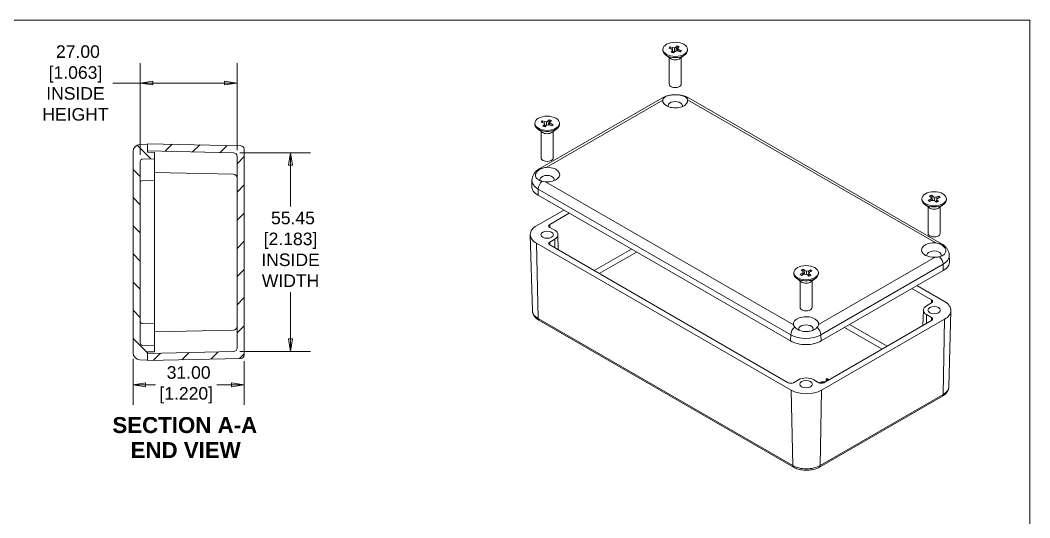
# Model space of a CAD drawing. Header units: millimetres. Extents: x 16 to 472, y 17 to 362.
# Drawn here: x 190.5 to 472.1, y 223 to 361.8 of the extents above; entities that cross this region are included whole.
import ezdxf

# ---------------------------------------------------------------- set-up
doc = ezdxf.new("R2010")
doc.units = ezdxf.units.MM
doc.header["$LTSCALE"] = 1.75
for name, color, linetype, lineweight in [('Dimension (ANSI)', 7, 'Continuous', 9), ('Hatch (ANSI)', 7, 'Continuous', 9), ('Sketch Geometry (ANSI)', 7, 'Continuous', 9), ('Symbol (ANSI)', 7, 'Continuous', 9), ('Visible (ANSI)', 7, 'Continuous', 9), ('Visible Narrow (ANSI)', 7, 'Continuous', 9)]:
    doc.layers.add(name, color=color, linetype=linetype, lineweight=lineweight)
doc.styles.add('Label Text (ANSI)', font='arialbd.ttf')
doc.styles.add('Note Text (ANSI)', font='arial.ttf')
doc.styles.add('Text Style20', font='arial.ttf')
doc.dimstyles.new('Default - mm (ANSI)', dxfattribs={"dimscale": 1.75, "dimtxt": 2, "dimasz": 2, "dimexe": 3.175, "dimexo": 1, "dimgap": 0.8, "dimtad": 0, "dimtih": 1, "dimtoh": 1, "dimrnd": 1e-08, "dimzin": 4, "dimdsep": 46, "dimtxsty": 'Note Text (ANSI)', "dimblk": 'Filled-1', "dimcen": 0.09, "dimdle": 10, "dimclrd": 256, "dimclre": 256, "dimclrt": 256, "dimadec": 1, "dimazin": 0, "dimtfac": 1.524, "dimtofl": 0, "dimtmove": 0, "dimatfit": 3, "dimfxl": 0, "dimtolj": 1, "dimtzin": 0, "dimlwd": -1, "dimlwe": -1, "dimarcsym": 0})

# ---------------------------------------------------------------- blocks, each defined once
blk = doc.blocks.new('Title Blocks HAMMOND')
at = {"layer": 'Sketch Geometry (ANSI)'}
for p, q in [((270, 206.73), (9.35, 206.73)), ((270, 36.2), (270, 206.73))]:
    blk.add_line(p, q, dxfattribs=at)
at = {"layer": 'Symbol (ANSI)', "style": 'Text Style20'}
blk.add_attdef('<TITLE>_001', (231.71, 16.35), '', height=5, dxfattribs=at)
blk = doc.blocks.new('Filled-1')
at = {"color": 0}
for p, q in [((0, 0), (-1, 0.15)), ((-1, 0.15), (-1, -0.15)), ((-1, 0), (0, 0)), ((-1, -0.15), (0, 0))]:
    blk.add_line(p, q, dxfattribs=at)
at = {"color": 0, "flags": 128}
blk.add_lwpolyline([(-1, -0.15), (0, 0), (-1, 0.15), (-1, -0.15)], dxfattribs=at)
at = {"color": 0}
blk.add_solid([(-1, -0.15), (0, 0), (-1, 0.15), (-1, -0.15)], dxfattribs=at)
blk = doc.blocks.new('*D16')
at = {"layer": 'Defpoints', "color": 0, "transparency": 16777216}
for p in [(222, 269.06), (253, 268.41), (253, 260.08)]:
    blk.add_point(p, dxfattribs=at)
at = {"layer": 'Dimension (ANSI)', "transparency": 16777216}
for p, q in [((222, 267.31), (222, 254.53)), ((253, 266.66), (253, 254.53)), ((225.5, 260.08), (228.28, 260.08)), ((249.5, 260.08), (245.38, 260.08))]:
    blk.add_line(p, q, dxfattribs=at)
at = {"layer": 'Dimension (ANSI)', "transparency": 16777216, "xscale": 3.5, "yscale": 3.5, "zscale": 3.5, "rotation": 180}
blk.add_blockref('Filled-1', (222, 260.08), dxfattribs=at)
at = {"layer": 'Dimension (ANSI)', "transparency": 16777216, "xscale": 3.5, "yscale": 3.5, "zscale": 3.5}
blk.add_blockref('Filled-1', (253, 260.08), dxfattribs=at)
at = {"layer": 'Dimension (ANSI)', "transparency": 16777216, "insert": (236.83, 260.08), "char_height": 3.5, "attachment_point": 5, "style": 'Note Text (ANSI)'}
blk.add_mtext('\\A1; 31.00\\P[1.220]', dxfattribs=at)
blk = doc.blocks.new('*D17')
at = {"layer": 'Defpoints', "color": 0, "transparency": 16777216}
for p in [(250.02, 324.81), (250.02, 269.36), (265.92, 269.36)]:
    blk.add_point(p, dxfattribs=at)
at = {"layer": 'Dimension (ANSI)', "transparency": 16777216}
for p, q in [((251.77, 324.81), (271.47, 324.81)), ((265.92, 321.31), (265.92, 309.8)), ((265.92, 272.86), (265.92, 285.93)), ((251.77, 269.36), (271.47, 269.36))]:
    blk.add_line(p, q, dxfattribs=at)
at = {"layer": 'Dimension (ANSI)', "transparency": 16777216, "xscale": 3.5, "yscale": 3.5, "zscale": 3.5}
for p, rotation in [((265.92, 324.81), 90), ((265.92, 269.36), 270)]:
    blk.add_blockref('Filled-1', p, dxfattribs=dict(at, rotation=rotation))
at = {"layer": 'Dimension (ANSI)', "transparency": 16777216, "insert": (265.92, 297.87), "char_height": 3.5, "attachment_point": 5, "style": 'Note Text (ANSI)'}
blk.add_mtext('\\A1; 55.45\\P[2.183]{\\PINSIDE \\PWIDTH}', dxfattribs=at)
blk = doc.blocks.new('*D18')
at = {"layer": 'Defpoints', "color": 0, "transparency": 16777216}
for p in [(251, 344.26), (251, 323.81), (224, 322.5)]:
    blk.add_point(p, dxfattribs=at)
at = {"layer": 'Dimension (ANSI)', "transparency": 16777216}
for p, q in [((224, 324.25), (224, 349.82)), ((251, 325.56), (251, 349.82)), ((224, 344.26), (216.34, 344.26)), ((247.5, 344.26), (227.5, 344.26))]:
    blk.add_line(p, q, dxfattribs=at)
at = {"layer": 'Dimension (ANSI)', "transparency": 16777216, "xscale": 3.5, "yscale": 3.5, "zscale": 3.5, "rotation": 180}
blk.add_blockref('Filled-1', (224, 344.26), dxfattribs=at)
at = {"layer": 'Dimension (ANSI)', "transparency": 16777216, "xscale": 3.5, "yscale": 3.5, "zscale": 3.5}
blk.add_blockref('Filled-1', (251, 344.26), dxfattribs=at)
at = {"layer": 'Dimension (ANSI)', "transparency": 16777216, "insert": (205.95, 344.26), "char_height": 3.5, "attachment_point": 5, "style": 'Note Text (ANSI)'}
blk.add_mtext('\\A1; 27.00\\P[1.063]{\\PINSIDE\\PHEIGHT}', dxfattribs=at)

msp = doc.modelspace()

# ---------------------------------------------------------------- hatches: boundary and pattern name
at = {"layer": 'Hatch (ANSI)'}
h = msp.add_hatch(dxfattribs=at)
h.set_pattern_fill('ANSI31', color=256, scale=44.45, angle=90.00021, style=0)
h.set_pattern_definition([(135.0002, (0, 0), (-3.92885, -3.92888), [])])
edge = h.paths.add_edge_path()
edge.add_ellipse((224.0031, 269.059), major_axis=(-2, 0), ratio=1, start_angle=0, end_angle=88)
edge.add_line((223.9333, 267.0602), (226.0031, 266.9879))
edge.add_line((226.0031, 266.9879), (226.0031, 268.8379))
edge.add_line((226.0031, 268.8379), (226.0031, 269.2379))
edge.add_line((226.0031, 269.2379), (228.0031, 269.3078))
edge.add_line((228.0031, 269.3078), (228.0031, 271.0578))
edge.add_line((228.0031, 271.0578), (224.4857, 271.1806))
edge.add_ellipse((224.5031, 271.6803), major_axis=(-0.0174, -0.4997), ratio=1, start_angle=272, end_angle=360, ccw=False)
edge.add_line((224.0031, 271.6803), (224.0031, 322.4956))
edge.add_ellipse((224.5031, 322.4956), major_axis=(-0.5, 0), ratio=1, start_angle=272, end_angle=360, ccw=False)
edge.add_line((224.4857, 322.9953), (228.0031, 323.1181))
edge.add_line((228.0031, 323.1181), (228.0031, 324.8681))
edge.add_line((228.0031, 324.8681), (226.0031, 324.9379))
edge.add_line((226.0031, 324.9379), (226.0031, 325.3379))
edge.add_line((226.0031, 325.3379), (226.0031, 327.1879))
edge.add_line((226.0031, 327.1879), (223.9333, 327.1157))
edge.add_ellipse((224.0031, 325.1169), major_axis=(-0.0698, 1.9988), ratio=1, start_angle=0, end_angle=88)
edge.add_line((222.0031, 325.1169), (222.0031, 269.059))
h = msp.add_hatch(dxfattribs=at)
h.set_pattern_fill('ANSI31', color=256, scale=44.45, style=0)
h.set_pattern_definition([(45, (0, 0), (-3.92886, 3.92886), [])])
edge = h.paths.add_edge_path()
edge.add_ellipse((252.0031, 325.7704), major_axis=(1, 0), ratio=1, start_angle=0, end_angle=88.75)
edge.add_line((252.025, 326.7701), (226.0031, 327.3379))
edge.add_line((226.0031, 327.3379), (226.0031, 327.1879))
edge.add_line((226.0031, 327.1879), (226.0031, 325.3379))
edge.add_line((226.0031, 325.3379), (250.025, 324.8138))
edge.add_ellipse((250.0031, 323.814), major_axis=(0.0218, 0.9998), ratio=1, start_angle=271.25, end_angle=360, ccw=False)
edge.add_line((251.0031, 323.814), (251.0031, 270.3619))
edge.add_ellipse((250.0031, 270.3619), major_axis=(1, 0), ratio=1, start_angle=271.25, end_angle=360, ccw=False)
edge.add_line((250.025, 269.3621), (226.0031, 268.8379))
edge.add_line((226.0031, 268.8379), (226.0031, 266.9879))
edge.add_line((226.0031, 266.9879), (226.0031, 266.8379))
edge.add_line((226.0031, 266.8379), (252.025, 267.4057))
edge.add_ellipse((252.0031, 268.4055), major_axis=(0.0218, -0.9998), ratio=1, start_angle=0, end_angle=88.75)
edge.add_line((253.0031, 268.4055), (253.0031, 325.7704))

# ---------------------------------------------------------------- linework, layer by layer
at = {"layer": 'Visible (ANSI)'}
for p, q in [((369.7553, 353.6591), (369.7553, 353.348)), ((371.852, 351.1144), (370.4796, 352.1311)), ((372.0614, 353.7696), (371.4551, 353.9547)), ((371.7875, 354.3177), (372.3938, 354.1326)), ((372.0437, 352.8527), (372.3642, 353.2027)), ((372.4292, 353.5247), (372.0614, 353.7696)), ((372.3938, 354.1326), (372.3611, 353.57)), ((372.3642, 353.2027), (372.4292, 353.5247)), ((372.3642, 353.2027), (372.465, 352.7043)), ((372.3938, 354.1326), (372.9515, 354.0951)), ((372.4292, 353.5247), (372.6304, 352.6683)), ((372.5632, 352.9541), (372.9191, 352.9302)), ((372.9929, 353.0108), (372.6724, 352.6608)), ((372.9515, 354.0951), (373.3758, 354.3074)), ((372.9515, 354.0951), (373.0175, 353.0231)), ((373.4172, 353.2231), (372.9929, 353.0108)), ((373.3758, 354.3074), (373.6963, 354.6575)), ((373.3758, 354.3074), (373.5501, 353.2142)), ((373.9749, 353.1856), (373.4172, 353.2231)), ((373.5759, 353.2124), (373.8036, 353.4611)), ((374.0045, 354.1155), (373.8043, 353.1971)), ((373.9395, 353.7935), (373.8101, 353.1967)), ((374.0045, 354.1155), (373.9395, 353.7935)), ((373.9395, 353.7935), (374.3073, 353.5486)), ((374.5812, 353.0005), (373.9749, 353.1856)), ((374.325, 354.4656), (374.0045, 354.1155)), ((374.3073, 353.5486), (374.2516, 353.1011)), ((374.3073, 353.5486), (374.9136, 353.3635)), ((374.5167, 351.1144), (375.8891, 352.1311)), ((376.6133, 353.6591), (376.6133, 353.348)), ((371.4952, 351.3787), (371.4952, 343.9947)), ((374.8734, 351.3787), (374.8734, 343.9947)), ((335.3943, 320.3947), (369.4769, 340.0723)), ((377.0332, 340.0723), (447.4611, 299.4107)), ((334.0465, 333.0426), (334.0465, 332.7315)), ((336.3622, 333.182), (335.7709, 333.3825)), ((336.1311, 333.7366), (336.7224, 333.536)), ((336.2734, 332.2664), (336.6207, 332.6078)), ((336.7106, 332.9278), (336.3622, 333.182)), ((336.6207, 332.6078), (336.7106, 332.9278)), ((336.6207, 332.6078), (336.7221, 332.0966)), ((336.7224, 333.536), (336.6833, 332.9477)), ((336.7106, 332.9278), (336.9106, 332.082)), ((336.7224, 333.536), (337.2766, 333.4842)), ((336.8457, 332.3566), (337.16, 332.3271)), ((337.234, 332.3998), (336.8867, 332.0584)), ((337.6743, 332.601), (337.234, 332.3998)), ((337.2766, 333.4842), (337.7169, 333.6853)), ((337.2766, 333.4842), (337.3312, 332.4442)), ((338.2285, 332.5491), (337.6743, 332.601)), ((337.7169, 333.6853), (338.0642, 334.0267)), ((337.7169, 333.6853), (337.8858, 332.5812)), ((337.9063, 332.5793), (338.1591, 332.8277)), ((338.2403, 333.1574), (338.1085, 332.5603)), ((338.8198, 332.3486), (338.2285, 332.5491)), ((338.3302, 333.4773), (338.2403, 333.1574)), ((338.2403, 333.1574), (338.5887, 332.9032)), ((338.6775, 333.8188), (338.3302, 333.4773)), ((338.5887, 332.9032), (338.5287, 332.4473)), ((338.5887, 332.9032), (339.18, 332.7026)), ((340.9045, 333.0426), (340.9045, 332.7315)), ((336.1431, 330.4978), (334.7707, 331.5146)), ((335.7864, 330.7621), (335.7864, 323.3782)), ((338.8078, 330.4978), (340.1802, 331.5146)), ((339.1646, 330.7621), (339.1646, 323.3782)), ((226.0031, 327.1879), (223.9333, 327.1157)), ((252.025, 326.7701), (226.0031, 327.3379)), ((226.0031, 327.3379), (226.0031, 325.3379)), ((226.0031, 324.9379), (226.0031, 327.1879)), ((222.0031, 325.1169), (222.0031, 269.059)), ((226.0031, 325.3379), (250.025, 324.8138)), ((228.0031, 324.8681), (226.0031, 324.9379)), ((228.0031, 323.1181), (228.0031, 324.8681)), ((251.0031, 323.814), (251.0031, 270.3619)), ((253.0031, 268.4055), (253.0031, 325.7704)), ((224.0031, 271.6803), (224.0031, 322.4956)), ((224.4857, 322.9953), (228.0031, 323.1181)), ((228.0031, 317.1181), (228.0031, 323.1181)), ((228.0031, 319.2943), (250.025, 318.8138)), ((228.0031, 317.1181), (224.4857, 316.9953)), ((228.0031, 317.1181), (228.0031, 277.0578)), ((333.2466, 317.2002), (333.1743, 315.5112)), ((405.3577, 272.3147), (334.9299, 312.9762)), ((444.4985, 312.3936), (444.13, 312.7275)), ((444.7298, 312.9481), (445.0983, 312.6142)), ((445.0983, 312.6142), (444.9338, 311.4998)), ((445.0983, 312.6142), (445.5509, 312.4224)), ((446.1015, 312.4859), (446.6799, 312.6986)), ((441.9509, 311.977), (441.9509, 311.6659)), ((444.0476, 309.4322), (442.6752, 310.449)), ((443.6908, 309.6965), (443.6908, 302.3126)), ((443.6978, 311.6016), (444.2762, 311.8144)), ((444.6584, 311.4681), (444.08, 311.2553)), ((444.2762, 311.8144), (444.6084, 312.0757)), ((444.2762, 311.8144), (444.3399, 311.3509)), ((444.6084, 312.0757), (444.4985, 312.3936)), ((444.6084, 312.0757), (444.7422, 311.4777)), ((445.209, 311.5315), (444.6584, 311.4681)), ((444.6913, 311.7055), (444.92, 311.4982)), ((445.6616, 311.3397), (445.209, 311.5315)), ((445.5509, 312.4224), (445.5051, 311.406)), ((445.5509, 312.4224), (446.1015, 312.4859)), ((446.0301, 311.0058), (445.6616, 311.3397)), ((445.7334, 311.2746), (446.0159, 311.3072)), ((446.1515, 311.8782), (445.9595, 311.0697)), ((446.1015, 312.4859), (446.1473, 311.8608)), ((446.4837, 312.1396), (446.1515, 311.8782)), ((446.1515, 311.8782), (446.2614, 311.5604)), ((446.2614, 311.5604), (446.1597, 311.0381)), ((446.2614, 311.5604), (446.6299, 311.2264)), ((447.0621, 312.3523), (446.4837, 312.1396)), ((446.7123, 309.4322), (448.0847, 310.449)), ((447.069, 309.6965), (447.069, 302.3126)), ((448.8089, 311.977), (448.8089, 311.6659)), ((342.1085, 308.8316), (334.541, 304.4625)), ((338.1824, 304.8094), (343.6288, 307.9539)), ((333.352, 280.7179), (332.7843, 301.9595)), ((339.5968, 303.1765), (338.1824, 303.9931)), ((340.4751, 301.9785), (340.5893, 297.7044)), ((334.541, 299.5635), (405.5345, 258.5754)), ((338.1824, 299.9104), (339.5968, 300.727)), ((404.7215, 260.6777), (338.1824, 299.0941)), ((449.6088, 296.2162), (449.6811, 294.5273)), ((406.2421, 291.3604), (406.2421, 291.0493)), ((408.0408, 290.9153), (408.5907, 291.1518)), ((408.7394, 291.7389), (408.3297, 292.0564)), ((409.0156, 290.8225), (408.4656, 290.586)), ((408.5907, 291.1518), (408.8891, 291.4264)), ((408.5907, 291.1518), (408.6623, 290.6706)), ((408.8891, 291.4264), (408.7394, 291.7389)), ((408.8891, 291.4264), (409.027, 290.8244)), ((408.9001, 292.3017), (409.3098, 291.9841)), ((408.992, 290.9771), (409.1552, 290.8505)), ((409.5567, 290.909), (409.0156, 290.8225)), ((409.3098, 291.9841), (409.1552, 290.8505)), ((409.1552, 290.8505), (409.1661, 290.8466)), ((409.3098, 291.9841), (409.7854, 291.8119)), ((410.0323, 290.7367), (409.5567, 290.909)), ((409.7854, 291.8119), (409.7561, 290.8368)), ((409.7854, 291.8119), (410.3265, 291.8983)), ((410.442, 290.4192), (410.0323, 290.7367)), ((410.0928, 290.6899), (410.3175, 290.7258)), ((410.453, 291.2944), (410.2753, 290.5484)), ((410.3265, 291.8983), (410.8765, 292.1348)), ((410.3265, 291.8983), (410.3986, 291.0662)), ((410.7514, 291.569), (410.453, 291.2944)), ((410.453, 291.2944), (410.6027, 290.982)), ((410.6027, 290.982), (410.5006, 290.4359)), ((410.6027, 290.982), (411.0124, 290.6645)), ((411.3014, 291.8055), (410.7514, 291.569)), ((413.1001, 291.3604), (413.1001, 291.0493)), ((447.9255, 291.9922), (413.843, 272.3147)), ((408.3387, 288.8157), (406.9663, 289.8324)), ((407.982, 289.08), (407.982, 281.696)), ((411.0034, 288.8157), (412.3758, 289.8324)), ((411.3602, 289.08), (411.3602, 281.696)), ((448.3144, 283.2744), (440.5701, 287.7456)), ((439.1559, 286.9291), (444.673, 283.7438)), ((444.673, 282.9275), (443.2586, 282.1109)), ((442.3803, 280.9128), (442.2661, 276.6388)), ((443.2586, 279.6614), (444.673, 278.8448)), ((449.5034, 259.5298), (450.0711, 280.7714)), ((228.0031, 277.0578), (224.4857, 277.1806)), ((228.0031, 271.0578), (228.0031, 277.0578)), ((335.1494, 278.1085), (406.1429, 237.1204)), ((414.0198, 258.5754), (448.3144, 278.3754)), ((444.673, 278.0285), (414.6206, 260.6777)), ((228.0031, 274.8816), (250.025, 275.3621)), ((228.0031, 271.0578), (224.4857, 271.1806)), ((228.0031, 269.3078), (228.0031, 271.0578)), ((250.025, 269.3621), (226.0031, 268.8379)), ((226.0031, 269.2379), (228.0031, 269.3078)), ((226.0031, 266.9879), (226.0031, 269.2379)), ((226.0031, 268.8379), (226.0031, 266.8379)), ((223.9333, 267.0602), (226.0031, 266.9879)), ((226.0031, 266.8379), (252.025, 267.4057)), ((407.5497, 261.4943), (406.1354, 260.6777)), ((413.2068, 260.6777), (411.7924, 261.4943)), ((415.5468, 261.8068), (415.2431, 261.6314)), ((415.2431, 261.6314), (415.7578, 261.3343)), ((415.2431, 261.6314), (415.2431, 261.2232)), ((415.4042, 261.1302), (415.2431, 261.2232)), ((416.0615, 261.5096), (415.5468, 261.8068)), ((413.4113, 237.1204), (447.706, 256.9204))]:
    msp.add_line(p, q, dxfattribs=at)
for centre, radius, start, end in [((224.0031, 325.1169), 2, 92, 180), ((252.0031, 325.7704), 1, 0, 88.75), ((250.0031, 323.814), 1, 0, 88.75), ((224.5031, 322.4956), 0.5, 92, 180), ((250.0031, 317.814), 1, 0, 88.75), ((224.5031, 316.4956), 0.5, 92, 180), ((224.5031, 277.6803), 0.5, 180, 268), ((250.0031, 276.3619), 1, 271.25, 0), ((224.5031, 271.6803), 0.5, 180, 268), ((250.0031, 270.3619), 1, 271.25, 0), ((224.0031, 269.059), 2, 180, 268), ((252.0031, 268.4055), 1, 271.25, 0)]:
    msp.add_arc(centre, radius, start, end, dxfattribs=at)
for centre, major_axis in [((373.1843, 353.6591), (-3.429, 0)), ((337.4755, 333.0426), (-3.429, 0)), ((445.3799, 311.977), (3.429, 0)), ((337.4755, 301.9517), (1.75, 0)), ((409.6711, 291.3604), (3.429, 0)), ((445.3799, 280.8861), (1.75, 0)), ((409.6711, 260.2696), (1.75, 0))]:
    msp.add_ellipse(centre, major_axis=major_axis, ratio=0.57735027, dxfattribs=at)
for centre, major_axis, ratio, start_param, end_param in [((373.1843, 353.348), (3.429, 0), 0.57735027, 3.14159267, 6.28318531), ((373.1843, 353.6591), (-1.8034, 0), 0.57735027, 5.59838481, 5.99535235), ((373.1843, 353.6591), (-1.8034, 0), 0.57735027, 0.88599583, 1.28296337), ((373.1843, 353.6591), (1.8034, 0), 0.57735027, 0.88599583, 1.28296337), ((373.1843, 352.6222), (1.5795, 0), 0.57735027, 1.12967775, 1.1679368), ((373.1843, 353.6591), (1.8034, 0), 0.57735027, 5.59838481, 5.99535235), ((373.1843, 351.7138), (-1.6891, 0), 0.57735027, 0.66197837, 2.47961428), ((373.1843, 343.9947), (1.6891, 0), 0.57735027, 3.14159265, 6.28318531), ((373.1843, 339.349), (3.5, 0), 0.57735027, 3.05531069, 6.4151195), ((373.1843, 337.9401), (2, 0), 0.57735027, 6.0458556, 9.66210767), ((337.4755, 332.7315), (3.429, 0), 0.57735027, 3.14159265, 6.28318531), ((337.4755, 333.0426), (-1.8034, 0), 0.57735027, 5.55363244, 5.95059999), ((337.4755, 333.0426), (-1.8034, 0), 0.57735027, 0.84124346, 1.23821101), ((337.4755, 333.0426), (1.8034, 0), 0.57735027, 0.84124346, 1.23821101), ((337.4755, 332.0056), (1.5795, 0), 0.57735027, 1.11760438, 1.12318443), ((337.4755, 333.0426), (1.8034, 0), 0.57735027, 5.55363244, 5.95059999), ((337.4755, 331.0972), (-1.6891, 0), 0.57735027, 0.66197837, 2.47961428), ((337.4755, 323.3782), (1.6891, 0), 0.57735027, 3.14159265, 6.28318531), ((337.4755, 317.3236), (2, 0), 0.57735027, 6.0458556, 9.68455172), ((337.4755, 318.7325), (3.5, 0), 0.57735027, 4.58045479, 7.9402636), ((339.1725, 315.4257), (-6, 0), 0.57735027, 6.25849008, 7.06858347), ((445.3799, 311.977), (1.8034, 0), 0.57735027, 1.93962391, 2.33659145), ((445.3799, 311.977), (1.8034, 0), 0.57735027, 0.36882758, 0.76579513), ((445.3799, 311.6659), (3.429, 0), 0.57735027, 3.14159267, 6.28318531), ((445.3799, 311.977), (-1.8034, 0), 0.57735027, 0.36882758, 0.76579513), ((445.3799, 311.977), (-1.8034, 0), 0.57735027, 1.93962391, 2.33659145), ((445.3799, 310.0316), (-1.6891, 0), 0.57735027, 0.66197837, 2.47961428), ((338.7836, 302.013), (-6, 0), 0.57735027, 5.49778714, 7.06858347), ((338.89, 304.4012), (-1.0005, 0), 0.57707558, 5.49802509, 7.06834553), ((337.4755, 301.9517), (3, 0), 0.57735027, 5.49778714, 7.06858347), ((445.3799, 302.3126), (1.6891, 0), 0.57735027, 3.14159265, 6.28318531), ((338.89, 299.5022), (-1.0005, 0), 0.57707558, 5.49802509, 7.06834553), ((445.3799, 297.6669), (-3.5, 0), 0.57735027, 4.58045479, 7.9402636), ((445.3799, 296.258), (2, 0), 0.57735027, 6.01789441, 9.66210767), ((443.6829, 294.4417), (6, 0), 0.57735027, 5.49778714, 6.30788053), ((409.6711, 291.0493), (3.429, 0), 0.57735027, 3.14159265, 6.28318531), ((409.6711, 291.3604), (-1.8034, 0), 0.57735027, 0.44172624, 0.83869378), ((409.6711, 291.3604), (1.8034, 0), 0.57735027, 2.01252257, 2.40949011), ((409.6711, 291.3604), (-1.8034, 0), 0.57735027, 2.01252257, 2.40949011), ((409.6711, 291.3604), (1.8034, 0), 0.57735027, 0.44172624, 0.83869378), ((409.6711, 289.4151), (-1.6891, 0), 0.57735027, 0.66197837, 2.47961428), ((409.6711, 281.696), (1.6891, 0), 0.57735027, 3.14159265, 6.28318531), ((445.3799, 280.8861), (-3, 0), 0.57735027, 5.49778714, 7.06858347), ((443.9654, 283.3356), (1.0005, 0), 0.57707558, 5.49802509, 7.06834553), ((444.0718, 280.8249), (6, 0), 0.57735027, 5.49778714, 7.06858347), ((409.6711, 277.0503), (-3.5, 0), 0.57735027, 3.05531069, 6.4151195), ((443.9654, 278.4366), (1.0005, 0), 0.57707558, 5.49802509, 7.06834553), ((409.6711, 275.6414), (2, 0), 0.57735027, 5.99719916, 9.7064297), ((409.6003, 274.7641), (-6, 0), 0.57735027, 0.78539816, 2.35619449), ((409.6711, 260.2696), (-3, 0), 0.57735027, 3.92699082, 5.49778714), ((405.4284, 261.0863), (1, 0), 0.57762509, 3.92722876, 5.4975492), ((413.9137, 261.0863), (1, 0), 0.57762509, 3.92722876, 5.4975492), ((409.7771, 261.0248), (6, 0), 0.57735027, 3.92699082, 5.49778714)]:
    msp.add_ellipse(centre, major_axis=major_axis, ratio=ratio, start_param=start_param, end_param=end_param, dxfattribs=at)
for points, degree in [([(371.7875, 354.3177), (371.799, 354.077), (371.8114, 353.8459)], 2), ([(373.6963, 354.6575), (373.7557, 354.0274), (373.8036, 353.4611)], 2), ([(336.1311, 333.7366), (336.1402, 333.4902), (336.1504, 333.2538)], 2), ([(338.1591, 332.8277), (338.1173, 333.3952), (338.0642, 334.0267)], 2), ([(444.7298, 312.9481), (444.6873, 312.3858), (444.6535, 311.8742)], 2), ([(446.6799, 312.6986), (446.6727, 312.4471), (446.6645, 312.2061)], 2), ([(408.9001, 292.3017), (408.8757, 291.8847), (408.8559, 291.4958)], 2), ([(410.8765, 292.1348), (410.8736, 291.8716), (410.8694, 291.6198)], 2), ([(413.7594, 260.5156), (413.7916, 260.5476), (413.8314, 260.5768), (413.8774, 260.6033)], 3)]:
    msp.add_open_spline(points, degree=degree, dxfattribs=at)
for points, knots in [([(369.4769, 340.0723), (369.9249, 340.3309), (370.4058, 340.5287), (371.408, 340.8235), (371.9295, 340.92), (372.9871, 341.0167), (373.523, 341.0167), (374.5806, 340.92), (375.1021, 340.8235), (376.1043, 340.5287), (376.5852, 340.3309), (377.0332, 340.0723)], [0, 0, 0, 0, 0.31415927, 0.31415927, 0.62831853, 0.62831853, 0.9424778, 0.9424778, 1.25663706, 1.25663706, 1.57079633, 1.57079633, 1.57079633, 1.57079633]), ([(370.0848, 340.1356), (370.2697, 340.3016), (370.5104, 340.4458), (371.1476, 340.7174), (371.5627, 340.8297), (372.3243, 340.9527), (372.65, 340.9834), (373.2996, 341.0045), (373.6208, 340.9961), (374.3877, 340.9289), (374.8193, 340.8501), (375.5783, 340.6165), (375.9026, 340.4655), (376.2251, 340.2262), (376.2897, 340.1708), (376.347, 340.1137)], [-0.794074906, -0.794074906, -0.794074906, -0.794074906, -0.733790404, -0.733790404, -0.658401824, -0.658401824, -0.606009065, -0.606009065, -0.555192196, -0.555192196, -0.481814961, -0.481814961, -0.41035923, -0.41035923, -0.389819473, -0.389819473, -0.389819473, -0.389819473]), ([(369.6974, 339.5232), (369.701, 339.5474), (369.7058, 339.5707), (369.7623, 339.7913), (369.8972, 339.9671), (370.0848, 340.1356)], [0.792125251, 0.792125251, 0.792125251, 0.792125251, 0.804280923, 0.804280923, 0.91191286, 0.91191286, 0.91191286, 0.91191286]), ([(376.347, 340.1137), (376.4942, 339.967), (376.6005, 339.8132), (376.6493, 339.6342), (376.6517, 339.6246), (376.6539, 339.6149)], [1.1240521124, 1.1240521124, 1.1240521124, 1.1240521124, 1.2144288475, 1.2144288475, 1.2194378484, 1.2194378484, 1.2194378484, 1.2194378484]), ([(333.2466, 317.2002), (333.259, 317.4905), (333.3103, 317.7778), (333.4782, 318.3204), (333.5944, 318.5755), (333.871, 319.0434), (334.0314, 319.2565), (334.3808, 319.643), (334.5699, 319.8165), (334.9681, 320.1297), (335.1774, 320.2694), (335.3943, 320.3947)], [5.522482367, 5.522482367, 5.522482367, 5.522482367, 5.674622955, 5.674622955, 5.826763543, 5.826763543, 5.978904131, 5.978904131, 6.131044719, 6.131044719, 6.283185307, 6.283185307, 6.283185307, 6.283185307]), ([(336.0805, 316.8658), (335.9879, 316.8874), (335.8975, 316.9114), (335.472, 317.0381), (335.1765, 317.1705), (334.6517, 317.5192), (334.447, 317.7433), (334.2507, 318.1665), (334.2138, 318.3506), (334.2287, 318.7247), (334.2777, 318.9129), (334.4969, 319.3695), (334.7093, 319.6327), (335.2714, 320.1006), (335.6131, 320.3034), (336.0022, 320.458)], [-0.814571043, -0.814571043, -0.814571043, -0.814571043, -0.797920139, -0.797920139, -0.733790404, -0.733790404, -0.658401824, -0.658401824, -0.606009065, -0.606009065, -0.555192196, -0.555192196, -0.481814961, -0.481814961, -0.410593753, -0.410593753, -0.410593753, -0.410593753]), ([(336.0022, 320.458), (336.3363, 320.5907), (336.6955, 320.7002), (337.0906, 320.7404), (337.1319, 320.7436), (337.1738, 320.7457)], [1.13355868, 1.13355868, 1.13355868, 1.13355868, 1.241190617, 1.241190617, 1.25334629, 1.25334629, 1.25334629, 1.25334629]), ([(337.015, 316.7293), (336.9982, 316.7306), (336.9815, 316.7319), (336.6673, 316.7578), (336.3661, 316.799), (336.0805, 316.8658)], [0.7876676992, 0.7876676992, 0.7876676992, 0.7876676992, 0.7926767002, 0.7926767002, 0.8830534353, 0.8830534353, 0.8830534353, 0.8830534353]), ([(445.8404, 299.67), (445.8572, 299.6687), (445.8739, 299.6673), (446.1881, 299.6368), (446.4893, 299.5553), (446.7749, 299.4521)], [0.7876676992, 0.7876676992, 0.7876676992, 0.7876676992, 0.7926767002, 0.7926767002, 0.8830534353, 0.8830534353, 0.8830534353, 0.8830534353]), ([(446.7749, 299.4521), (446.8675, 299.4187), (446.9579, 299.3822), (447.3834, 299.192), (447.6789, 299.0026), (448.2037, 298.5414), (448.4084, 298.2648), (448.6047, 297.7865), (448.6416, 297.5897), (448.6267, 297.2125), (448.5776, 297.0333), (448.3585, 296.6224), (448.1461, 296.406), (447.584, 296.0501), (447.2423, 295.911), (446.8532, 295.8133)], [-0.814571043, -0.814571043, -0.814571043, -0.814571043, -0.797920139, -0.797920139, -0.733790404, -0.733790404, -0.658401824, -0.658401824, -0.606009065, -0.606009065, -0.555192196, -0.555192196, -0.481814961, -0.481814961, -0.410593753, -0.410593753, -0.410593753, -0.410593753]), ([(447.4611, 299.4107), (447.678, 299.2855), (447.8873, 299.1457), (448.2855, 298.8325), (448.4746, 298.659), (448.824, 298.2726), (448.9844, 298.0595), (449.261, 297.5915), (449.3772, 297.3364), (449.5451, 296.7938), (449.5964, 296.5065), (449.6088, 296.2162)], [1.570796327, 1.570796327, 1.570796327, 1.570796327, 1.722936915, 1.722936915, 1.875077503, 1.875077503, 2.027218091, 2.027218091, 2.179358679, 2.179358679, 2.331499267, 2.331499267, 2.331499267, 2.331499267]), ([(446.8532, 295.8133), (446.5191, 295.7295), (446.1599, 295.6831), (445.7648, 295.6581), (445.7235, 295.6558), (445.6816, 295.6537)], [1.13355868, 1.13355868, 1.13355868, 1.13355868, 1.241190617, 1.241190617, 1.25334629, 1.25334629, 1.25334629, 1.25334629]), ([(333.352, 280.7179), (333.3579, 280.4977), (333.3936, 280.2786), (333.5181, 279.8583), (333.6067, 279.6572), (333.8256, 279.2802), (333.9557, 279.1041), (334.2483, 278.7777), (334.4106, 278.6271), (334.7615, 278.3501), (334.95, 278.2236), (335.1494, 278.1085)], [3.942420554, 3.942420554, 3.942420554, 3.942420554, 4.096414239, 4.096414239, 4.250407925, 4.250407925, 4.40440161, 4.40440161, 4.558395295, 4.558395295, 4.71238898, 4.71238898, 4.71238898, 4.71238898]), ([(406.5084, 276.2043), (406.3612, 276.3873), (406.2549, 276.5814), (406.2061, 276.7651), (406.2037, 276.7748), (406.2015, 276.7845)], [1.1240521124, 1.1240521124, 1.1240521124, 1.1240521124, 1.2144288475, 1.2144288475, 1.2194378484, 1.2194378484, 1.2194378484, 1.2194378484]), ([(412.7706, 276.1358), (412.5857, 275.9216), (412.345, 275.7242), (411.7078, 275.3431), (411.2927, 275.1783), (410.5311, 275.0003), (410.2054, 274.9569), (409.5558, 274.9327), (409.2346, 274.9501), (408.4677, 275.0629), (408.0361, 275.1886), (407.2771, 275.5343), (406.9528, 275.7494), (406.6303, 276.062), (406.5657, 276.1329), (406.5084, 276.2043)], [-0.794074906, -0.794074906, -0.794074906, -0.794074906, -0.733790404, -0.733790404, -0.658401824, -0.658401824, -0.606009065, -0.606009065, -0.555192196, -0.555192196, -0.481814961, -0.481814961, -0.41035923, -0.41035923, -0.389819473, -0.389819473, -0.389819473, -0.389819473]), ([(413.158, 276.8762), (413.1544, 276.852), (413.1496, 276.8277), (413.0931, 276.592), (412.9582, 276.353), (412.7706, 276.1358)], [0.792125251, 0.792125251, 0.792125251, 0.792125251, 0.804280923, 0.804280923, 0.91191286, 0.91191286, 0.91191286, 0.91191286]), ([(413.6265, 260.746), (413.5517, 260.7028), (413.4845, 260.6554), (413.4232, 260.5978), (413.4175, 260.5922), (413.4119, 260.5866)], [-0.1056041441, -0.1056041441, -0.1056041441, -0.1056041441, -0.0738593058, -0.0738593058, -0.0704881257, -0.0704881257, -0.0704881257, -0.0704881257]), ([(414.9559, 260.8713), (414.9014, 260.8902), (414.8443, 260.9065), (414.6706, 260.9446), (414.5527, 260.957), (414.3364, 260.9567), (414.1971, 260.9499), (413.8805, 260.8725), (413.7451, 260.8144), (413.6265, 260.746)], [-0.206991323, -0.206991323, -0.206991323, -0.206991323, -0.171218096, -0.171218096, -0.103110675, -0.103110675, -0.050284395, -0.050284395, 0, 0, 0, 0]), ([(413.8774, 260.6033), (413.9291, 260.6332), (413.987, 260.6585), (414.115, 260.696), (414.1815, 260.7076), (414.3505, 260.7201), (414.4339, 260.7129), (414.5412, 260.6957), (414.5809, 260.6872), (414.6195, 260.6771)], [-0.0864601119, -0.0864601119, -0.0864601119, -0.0864601119, -0.0712827969, -0.0712827969, -0.0566383479, -0.0566383479, -0.0358725804, -0.0358725804, -0.0232663, -0.0232663, -0.0232663, -0.0232663]), ([(447.706, 256.9204), (447.9054, 257.0355), (448.0939, 257.162), (448.4448, 257.439), (448.6071, 257.5896), (448.8997, 257.916), (449.0298, 258.0921), (449.2487, 258.4691), (449.3373, 258.6703), (449.4618, 259.0905), (449.4975, 259.3096), (449.5034, 259.5298)], [0, 0, 0, 0, 0.153993685, 0.153993685, 0.307987371, 0.307987371, 0.461981056, 0.461981056, 0.615974741, 0.615974741, 0.769968426, 0.769968426, 0.769968426, 0.769968426]), ([(406.1429, 237.1204), (406.5497, 236.8855), (407.0018, 236.6979), (407.9634, 236.415), (408.473, 236.32), (409.5123, 236.225), (410.0419, 236.225), (411.0812, 236.32), (411.5908, 236.415), (412.5524, 236.6979), (413.0046, 236.8855), (413.4113, 237.1204)], [4.71238898, 4.71238898, 4.71238898, 4.71238898, 5.02654825, 5.02654825, 5.34070751, 5.34070751, 5.65486678, 5.65486678, 5.96902604, 5.96902604, 6.28318531, 6.28318531, 6.28318531, 6.28318531])]:
    msp.add_open_spline(points, degree=3, knots=knots, dxfattribs=at)
at = {"layer": 'Visible Narrow (ANSI)'}
for p, q in [((337.1738, 320.7457), (369.6974, 339.5232)), ((376.6539, 339.6149), (445.8404, 299.67)), ((406.2015, 276.7845), (337.015, 316.7293)), ((334.9299, 312.9762), (334.981, 314.6957)), ((334.981, 314.6957), (405.4088, 274.0341)), ((338.2139, 303.9749), (338.1824, 304.8094)), ((334.541, 299.5635), (334.9425, 278.5486)), ((338.2139, 299.0759), (338.1824, 299.9104)), ((339.5968, 300.727), (339.6431, 298.2508)), ((360.9854, 297.933), (350.5894, 291.9309)), ((351.9881, 291.1234), (362.384, 297.1255)), ((445.6816, 295.6537), (413.158, 276.8762)), ((413.7919, 274.0341), (447.8744, 293.7117)), ((447.9255, 291.9922), (447.8744, 293.7117)), ((444.673, 283.7438), (444.6415, 282.9093)), ((443.2586, 279.6614), (443.2123, 277.1852)), ((444.673, 278.8448), (444.6415, 278.0103)), ((405.936, 237.5604), (334.9425, 278.5486)), ((420.4007, 276.1007), (430.8673, 270.0578)), ((432.266, 270.8653), (421.7993, 276.9082)), ((448.3144, 278.3754), (447.9129, 257.3605)), ((405.3577, 272.3147), (405.4088, 274.0341)), ((413.843, 272.3147), (413.7919, 274.0341)), ((413.8774, 260.6033), (413.8774, 260.509)), ((405.5345, 258.5754), (405.936, 237.5604)), ((414.0198, 258.5754), (413.6183, 237.5604)), ((447.9129, 257.3605), (413.6183, 237.5604))]:
    msp.add_line(p, q, dxfattribs=at)
for centre, major_axis, start_param, end_param in [((370.4769, 338.3402), (-1, 1.7321), 5.77871302, 6.28318531), ((376.0332, 338.3402), (1, 1.7321), 0, 0.56164052), ((336.3943, 318.6627), (-1, 1.7321), 5.77871302, 6.28318531), ((339.1725, 317.1157), (-5.9277, 0), 6.25849008, 7.06858347), ((336.3943, 315.4547), (-1, -1.7321), 4.15074846, 5.46288056), ((446.4611, 297.6787), (1, 1.7321), 0, 0.56164052), ((446.4611, 294.4707), (-1, 1.7321), 3.9618974, 5.21686126), ((443.6829, 296.1317), (5.9277, 0), 5.49778714, 6.30788053), ((338.7836, 280.7663), (-5.4322, 0), 0.01542974, 0.78539816), ((335.6494, 278.9745), (-0.5, -0.866), 5.51960376, 6.28318531), ((406.8222, 274.7932), (-1, -1.7321), 4.15074846, 5.46288056), ((412.3785, 274.7932), (1, -1.7321), 0.82030475, 2.07526861), ((409.6003, 276.4541), (5.9277, 0), 3.92699082, 5.49778714), ((444.0718, 259.5782), (5.4322, 0), 5.49778714, 6.26775557), ((447.206, 257.7864), (0.5, -0.866), 0, 0.76358155), ((406.6429, 237.9864), (-0.5, -0.866), 5.51960376, 6.28318531), ((409.7771, 239.7781), (-5.4322, 0), 0.78539816, 2.35619449), ((412.9113, 237.9864), (0.5, -0.866), 0, 0.76358155)]:
    msp.add_ellipse(centre, major_axis=major_axis, ratio=0.57735027, start_param=start_param, end_param=end_param, dxfattribs=at)

# ---------------------------------------------------------------- block references
at = {"xscale": 1.75, "yscale": 1.75, "zscale": 1.75}
msp.add_blockref('Title Blocks HAMMOND', (-0.4354, 0.0218), dxfattribs=at)

# ---------------------------------------------------------------- texts
at = {"layer": 'Symbol (ANSI)', "char_height": 4.445, "attachment_point": 7, "line_spacing_factor": 0.25, "style": 'Label Text (ANSI)'}
for s, insert in [('SECTION A-A', (216.2505, 246.5702)), ('END VIEW', (221.3219, 239.653))]:
    msp.add_mtext(s, dxfattribs=dict(at, insert=insert))

# ---------------------------------------------------------------- dimensions: what is measured, and where the dimension line sits
at = {"layer": 'Dimension (ANSI)'}
for base, p1, p2, angle, text, override, picture, middle in [((251.0031, 344.2593), (224.0031, 322.4956), (251.0031, 323.814), 180, ' <>\\X[1.063]{\\PINSIDE\\PHEIGHT}', {"dimgap": 0.8, "dimtih": 0, "dimtoh": 0, "dimdec": 2, "dimpost": '\\X', "dimtol": 0, "dimlim": 0, "dimtp": 0, "dimtm": 0, "dimtdec": 2, "dimatfit": 2}, '*D18', (205.9459, 344.2593)), ((265.9168, 269.3621), (250.025, 324.8138), (250.025, 269.3621), 90, ' <>\\X[2.183]{\\PINSIDE \\PWIDTH}', {"dimgap": 0.8, "dimdec": 2, "dimpost": '\\X', "dimtol": 0, "dimlim": 0, "dimtp": 0, "dimtm": 0, "dimtdec": 2, "dimatfit": 1}, '*D17', (265.9168, 297.8659)), ((253.0031, 260.0835), (222.0031, 269.059), (253.0031, 268.4055), 180, ' <>\\X[1.220]', {"dimgap": 0.8, "dimtih": 0, "dimtoh": 0, "dimdec": 2, "dimpost": '\\X', "dimtol": 0, "dimlim": 0, "dimtp": 0, "dimtm": 0, "dimtdec": 2, "dimatfit": 1}, '*D16', (236.8331, 260.0835))]:
    dim = msp.add_linear_dim(base=base, p1=p1, p2=p2, angle=angle, text=text, dimstyle='Default - mm (ANSI)', override=override, dxfattribs=at)
    dim.commit()
    dim.dimension.update_dxf_attribs({"geometry": picture, "text_midpoint": middle, "dimtype": 160})

doc.saveas('drawing.dxf')
